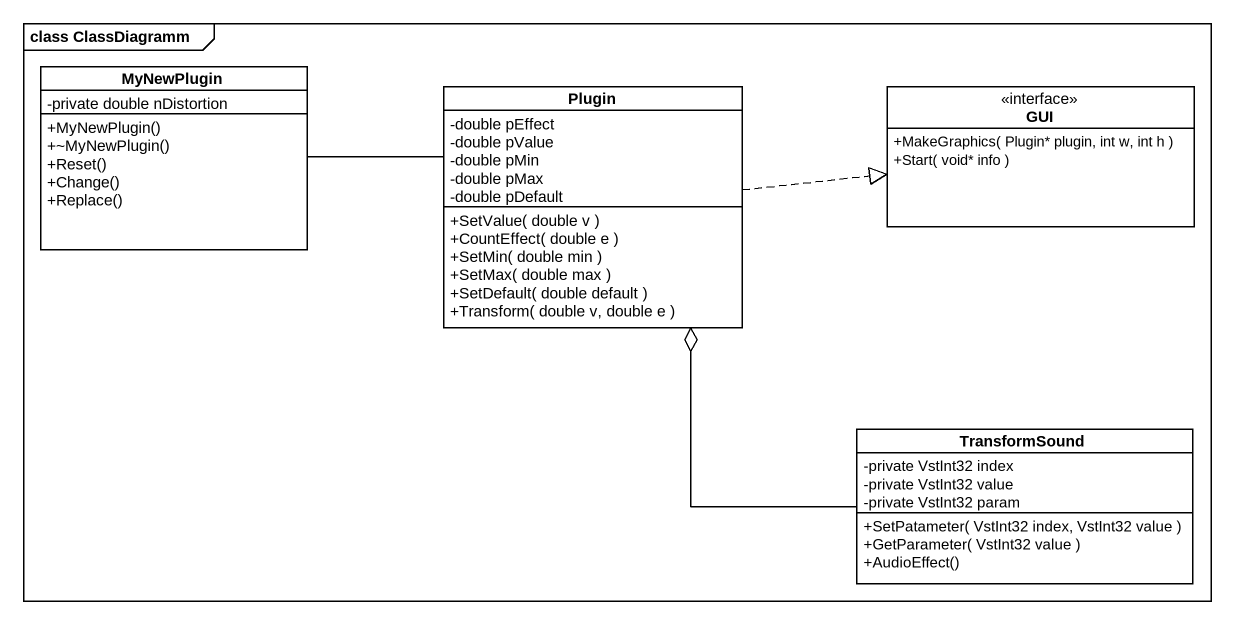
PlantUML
@startuml
mainframe class ClassDiagramm
hide circle
hide empty members
skinparam classAttributeIconSize 0
class MyNewPlugin {
  -private double nDistortion
  +MyNewPlugin()
  +~MyNewPlugin()
  +Reset()
  +Change()
  +Replace()
}
class Plugin {
  -double pEffect
  -double pValue
  -double pMin
  -double pMax
  -double pDefault
  +SetValue( double v )
  +CountEffect( double e )
  +SetMin( double min )
  +SetMax( double max )
  +SetDefault( double default )
  +Transform( double v, double e )
}
interface GUI {
  +MakeGraphics( Plugin* plugin, int w, int h )
  +Start( void* info )
}
class TransformSound {
  -private VstInt32 index
  -private VstInt32 value
  -private VstInt32 param
  +SetPatameter( VstInt32 index, VstInt32 value )
  +GetParameter( VstInt32 value )
  +AudioEffect()
}
MyNewPlugin -right- Plugin
Plugin .right.|> GUI
Plugin o-- TransformSound
@enduml
